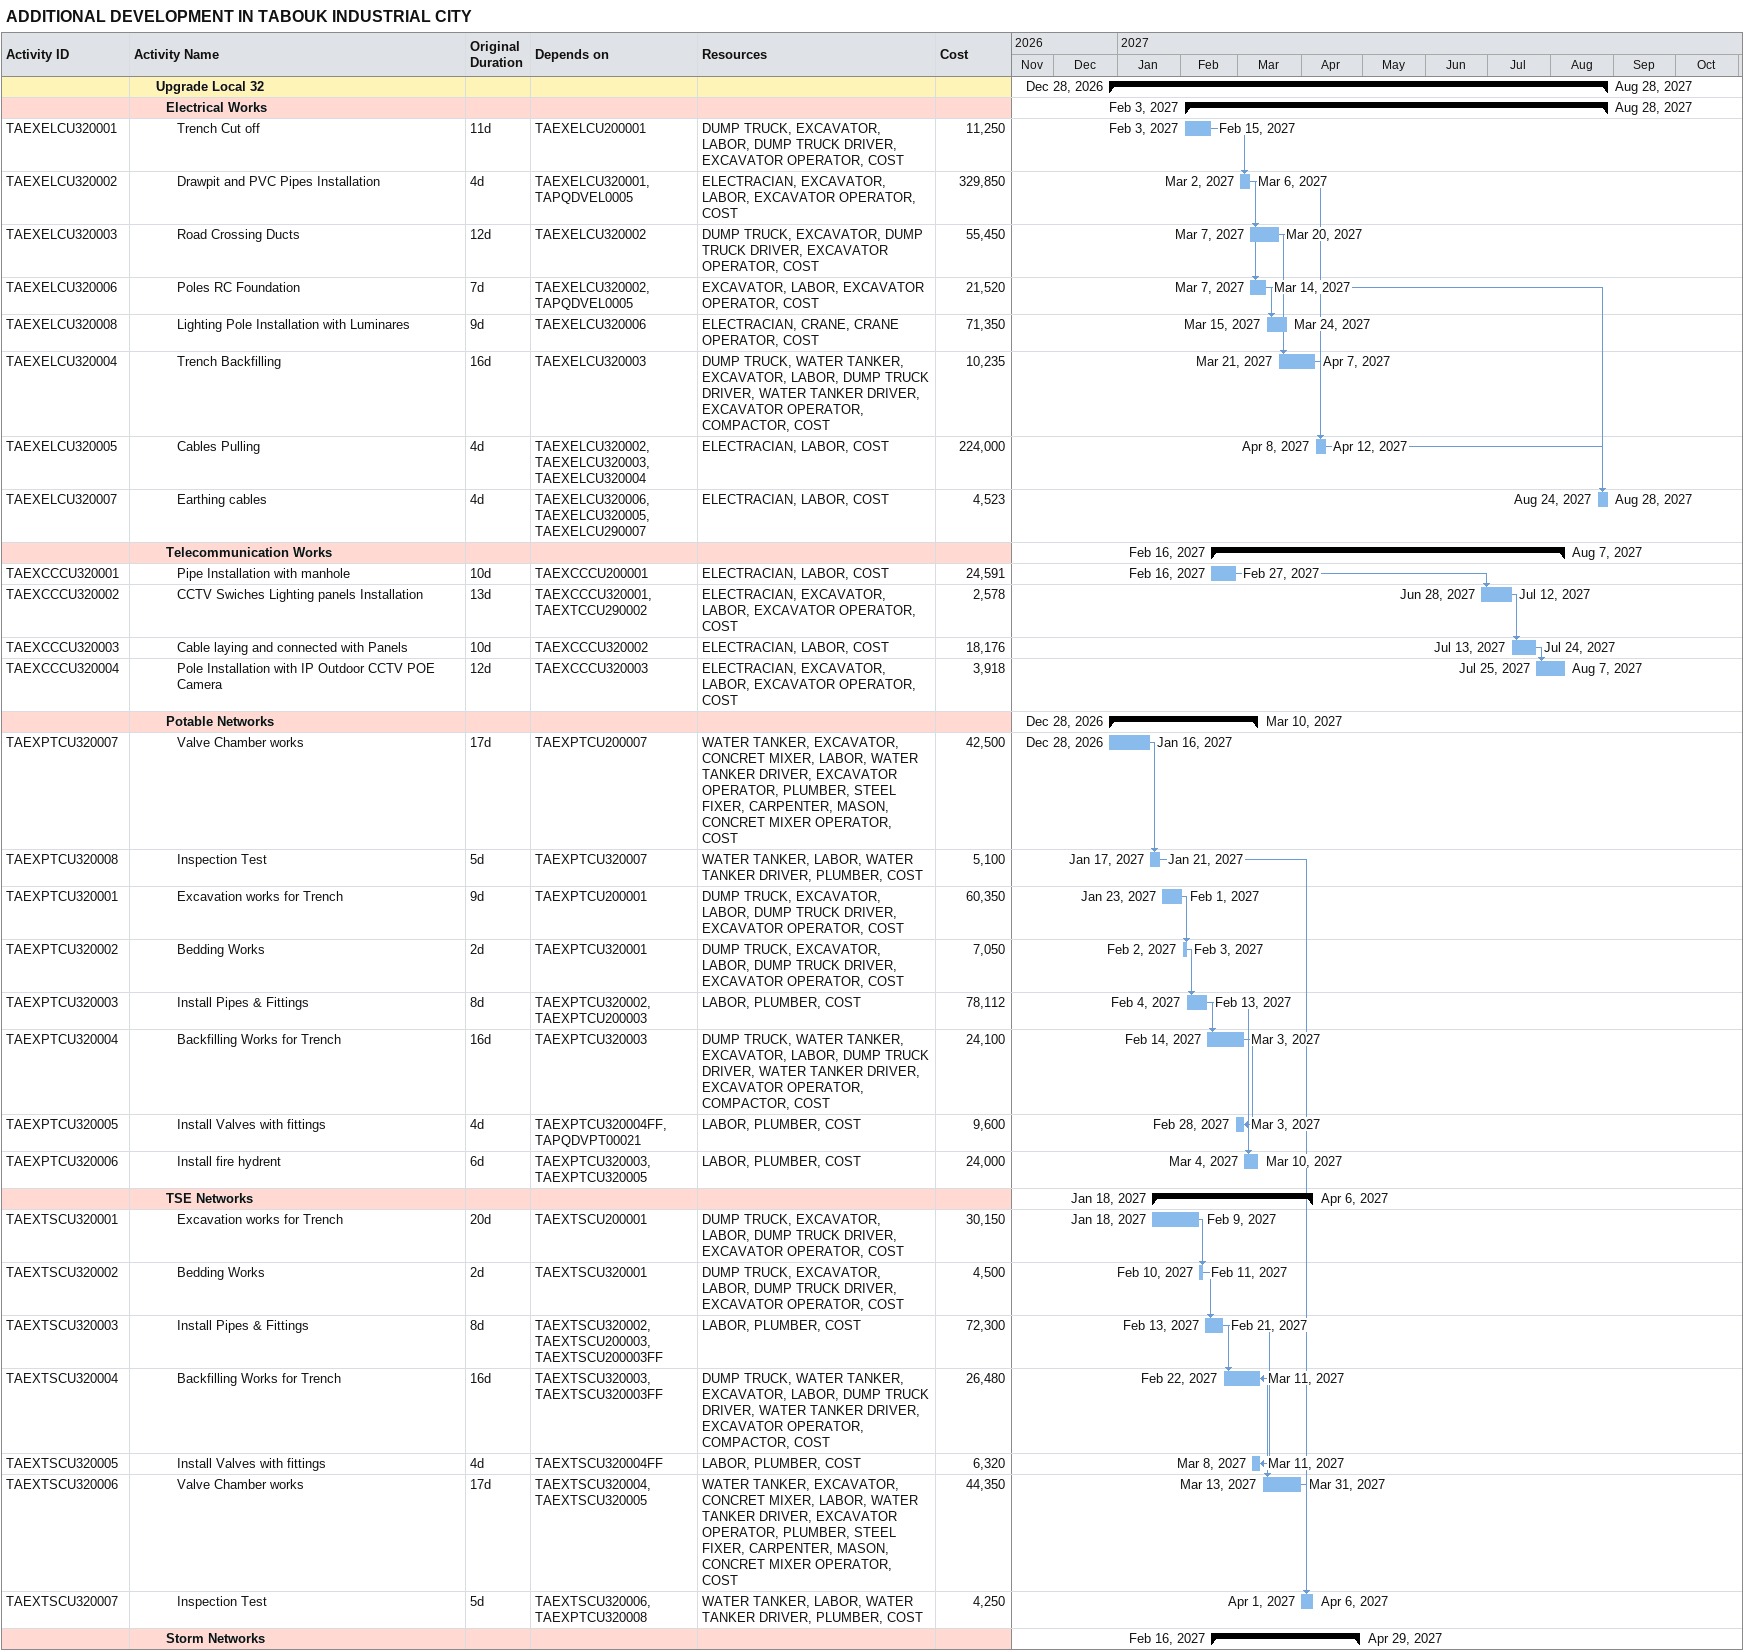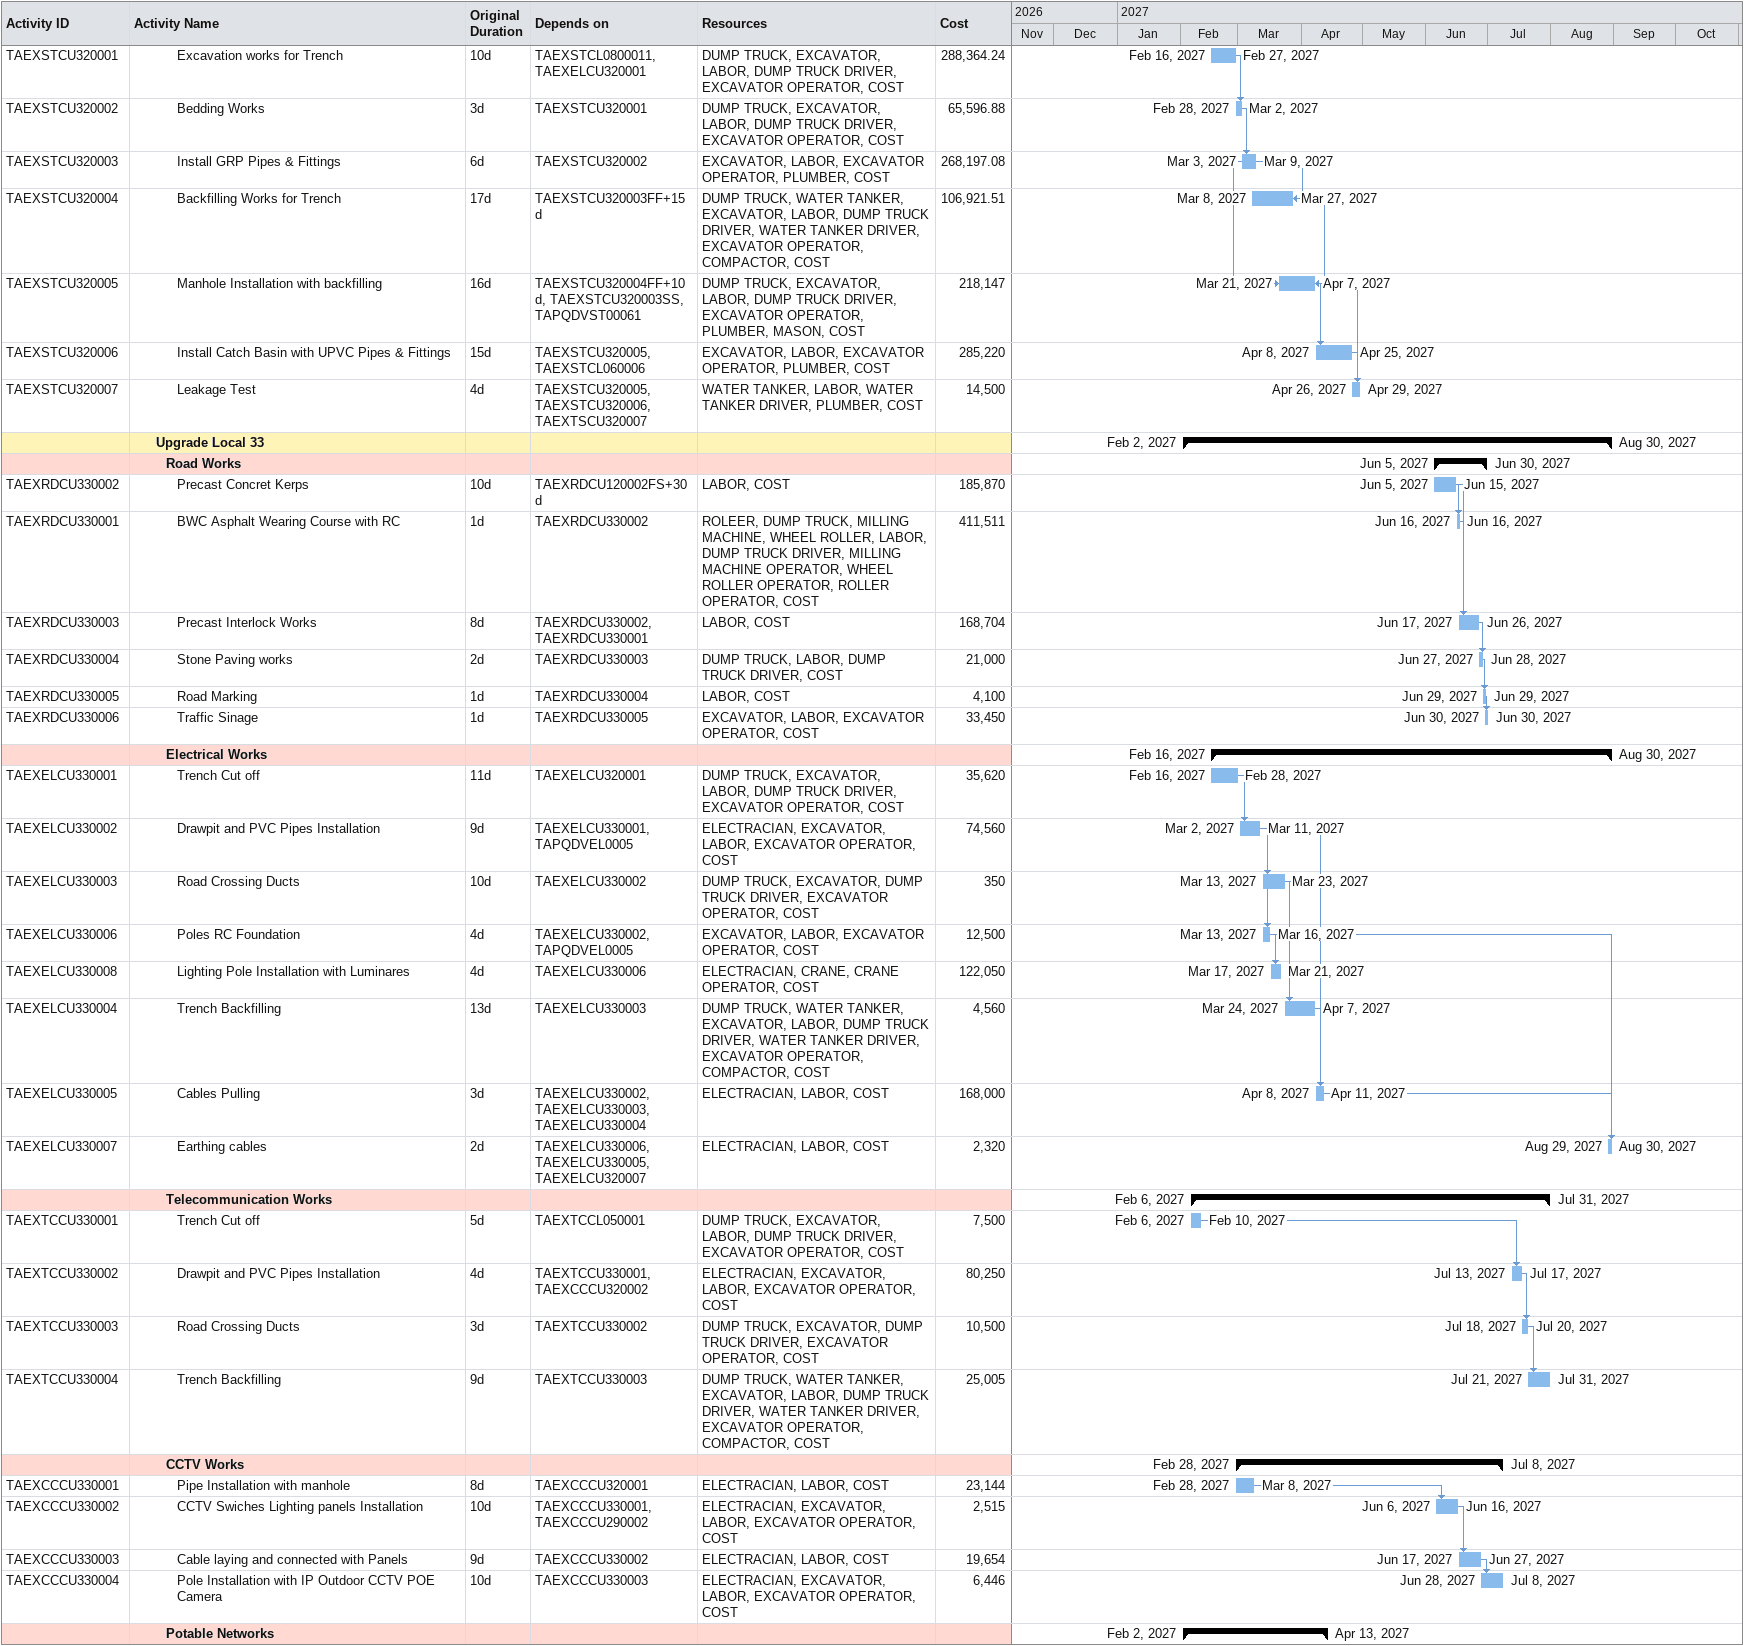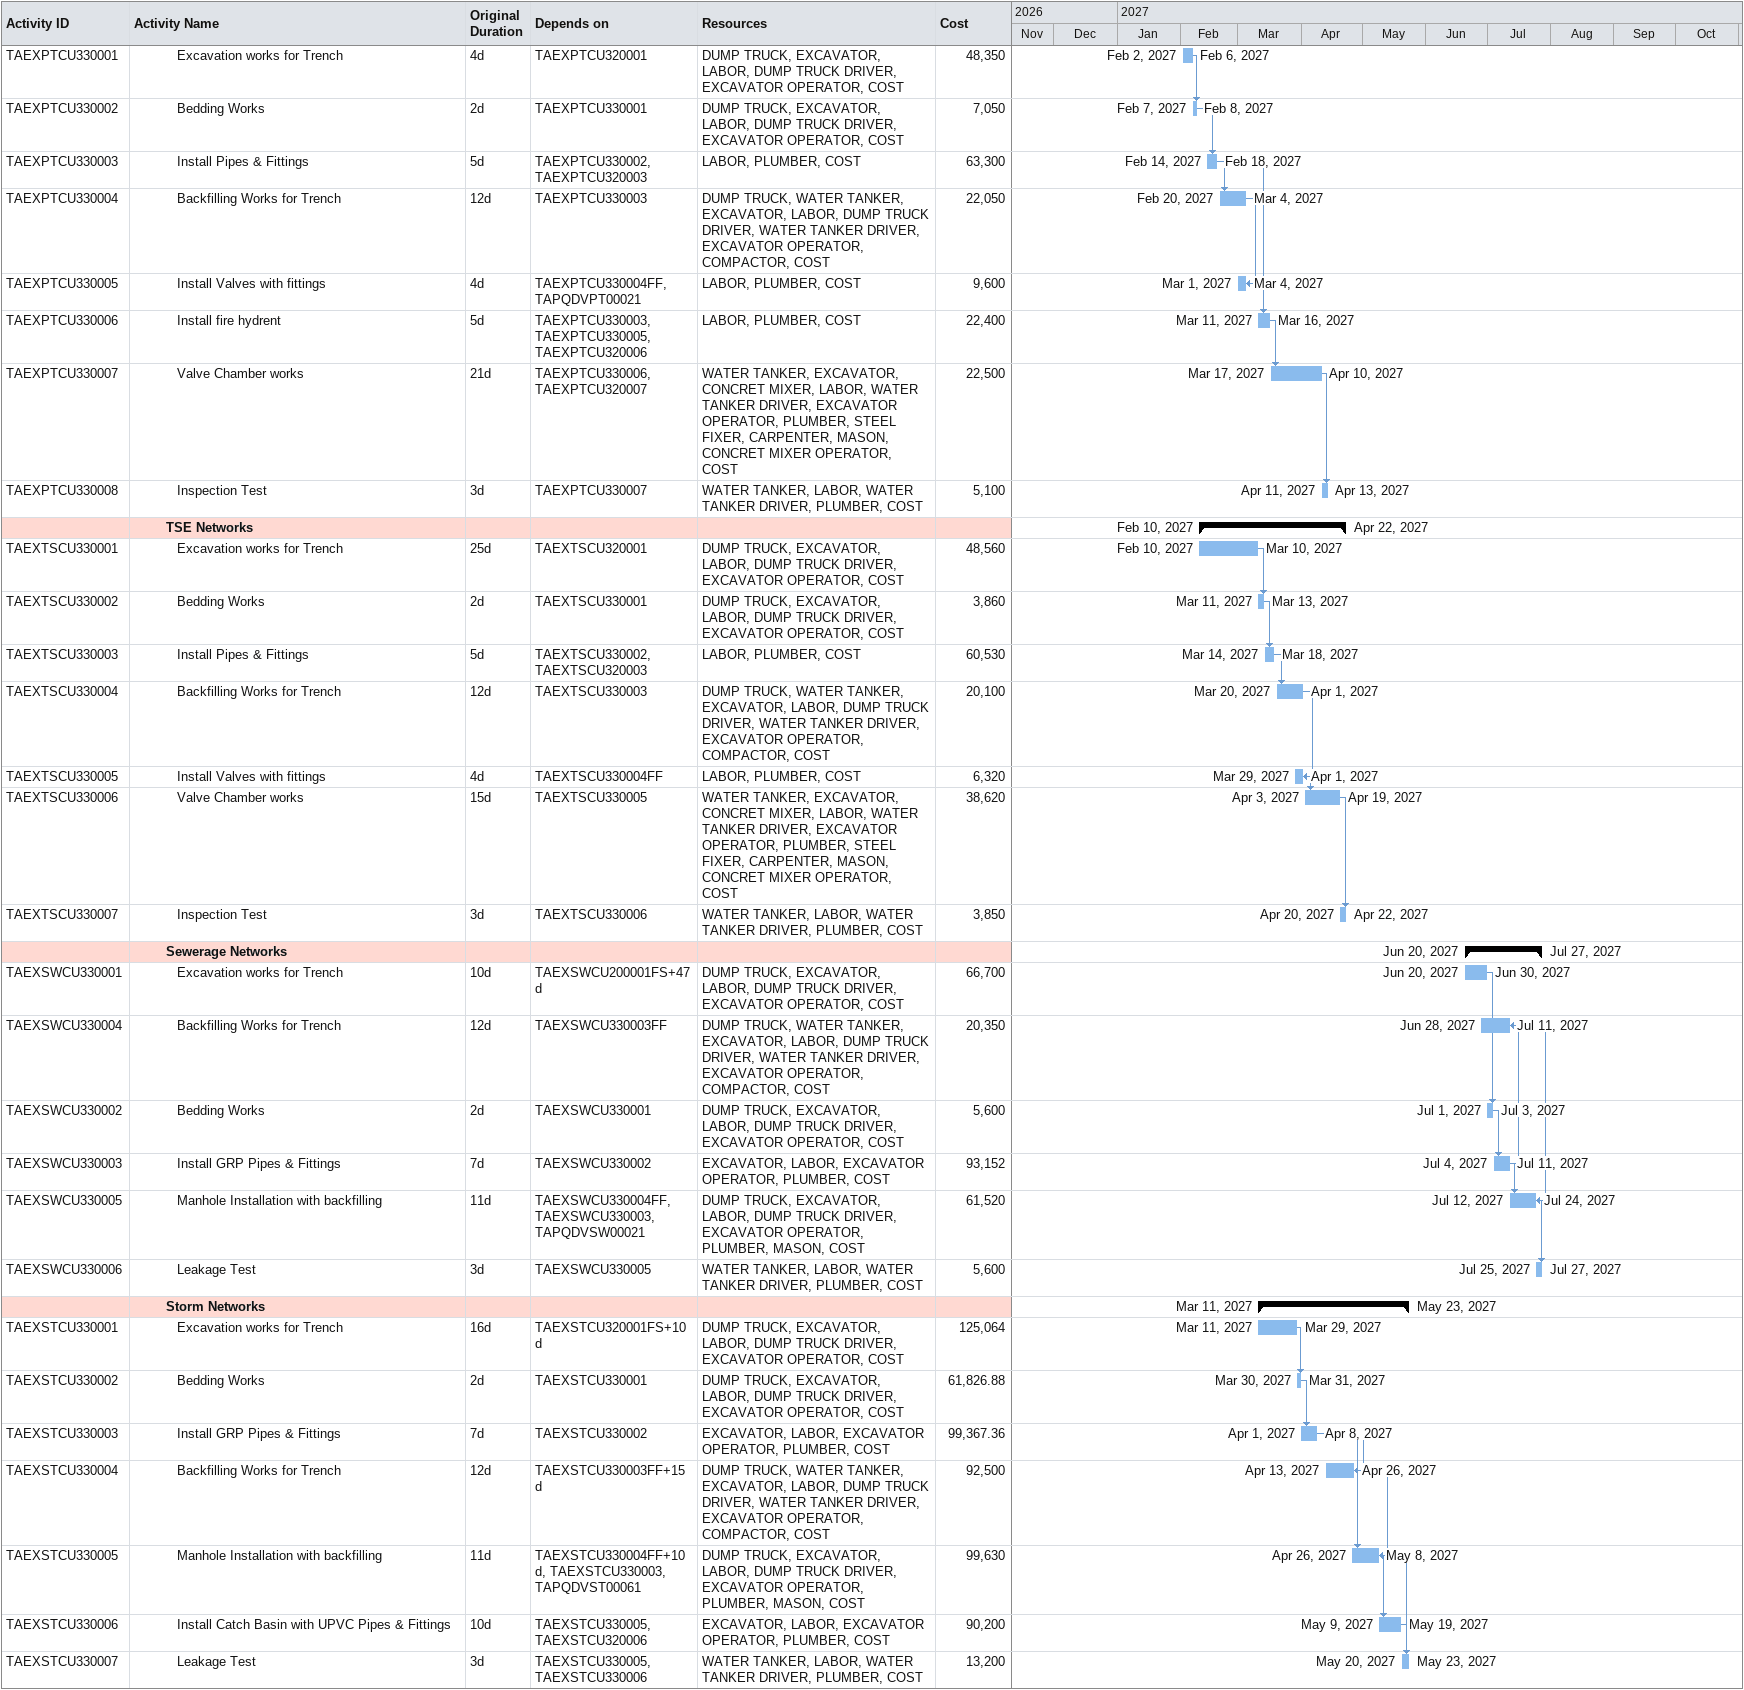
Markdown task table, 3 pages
ADDITIONAL DEVELOPMENT IN TABOUK INDUSTRIAL CITY

| ID | Level | Task | Original duration | Start | Finish | Predecessors | Resources | Cost |
|---|---|---|---|---|---|---|---|---|
|  | 3 | **Upgrade Local 32** |  | 2026-12-28 | 2027-08-28 |  |  |  |
|  | 4 | **Electrical Works** |  | 2027-02-03 | 2027-08-28 |  |  |  |
| TAEXELCU320001 | 5 | Trench Cut off | 11d | 2027-02-03 | 2027-02-15 | TAEXELCU200001 | DUMP TRUCK, EXCAVATOR, LABOR, DUMP TRUCK DRIVER, EXCAVATOR OPERATOR, COST | 11250 |
| TAEXELCU320002 | 5 | Drawpit and PVC Pipes Installation | 4d | 2027-03-02 | 2027-03-06 | TAEXELCU320001, TAPQDVEL0005 | ELECTRACIAN, EXCAVATOR, LABOR, EXCAVATOR OPERATOR, COST | 329850 |
| TAEXELCU320003 | 5 | Road Crossing Ducts | 12d | 2027-03-07 | 2027-03-20 | TAEXELCU320002 | DUMP TRUCK, EXCAVATOR, DUMP TRUCK DRIVER, EXCAVATOR OPERATOR, COST | 55450 |
| TAEXELCU320006 | 5 | Poles RC Foundation | 7d | 2027-03-07 | 2027-03-14 | TAEXELCU320002, TAPQDVEL0005 | EXCAVATOR, LABOR, EXCAVATOR OPERATOR, COST | 21520 |
| TAEXELCU320008 | 5 | Lighting Pole Installation with Luminares | 9d | 2027-03-15 | 2027-03-24 | TAEXELCU320006 | ELECTRACIAN, CRANE, CRANE OPERATOR, COST | 71350 |
| TAEXELCU320004 | 5 | Trench Backfilling | 16d | 2027-03-21 | 2027-04-07 | TAEXELCU320003 | DUMP TRUCK, WATER TANKER, EXCAVATOR, LABOR, DUMP TRUCK DRIVER, WATER TANKER DRIVER, EXCAVATOR OPERATOR, COMPACTOR, COST | 10235 |
| TAEXELCU320005 | 5 | Cables Pulling | 4d | 2027-04-08 | 2027-04-12 | TAEXELCU320002, TAEXELCU320003, TAEXELCU320004 | ELECTRACIAN, LABOR, COST | 224000 |
| TAEXELCU320007 | 5 | Earthing cables | 4d | 2027-08-24 | 2027-08-28 | TAEXELCU320006, TAEXELCU320005, TAEXELCU290007 | ELECTRACIAN, LABOR, COST | 4523 |
|  | 4 | **Telecommunication Works** |  | 2027-02-16 | 2027-08-07 |  |  |  |
| TAEXCCCU320001 | 5 | Pipe Installation with manhole | 10d | 2027-02-16 | 2027-02-27 | TAEXCCCU200001 | ELECTRACIAN, LABOR, COST | 24591 |
| TAEXCCCU320002 | 5 | CCTV Swiches Lighting panels Installation | 13d | 2027-06-28 | 2027-07-12 | TAEXCCCU320001, TAEXTCCU290002 | ELECTRACIAN, EXCAVATOR, LABOR, EXCAVATOR OPERATOR, COST | 2578 |
| TAEXCCCU320003 | 5 | Cable laying and connected with Panels | 10d | 2027-07-13 | 2027-07-24 | TAEXCCCU320002 | ELECTRACIAN, LABOR, COST | 18176 |
| TAEXCCCU320004 | 5 | Pole Installation with IP Outdoor CCTV POE Camera | 12d | 2027-07-25 | 2027-08-07 | TAEXCCCU320003 | ELECTRACIAN, EXCAVATOR, LABOR, EXCAVATOR OPERATOR, COST | 3918 |
|  | 4 | **Potable Networks** |  | 2026-12-28 | 2027-03-10 |  |  |  |
| TAEXPTCU320007 | 5 | Valve Chamber works | 17d | 2026-12-28 | 2027-01-16 | TAEXPTCU200007 | WATER TANKER, EXCAVATOR, CONCRET MIXER, LABOR, WATER TANKER DRIVER, EXCAVATOR OPERATOR, PLUMBER, STEEL FIXER, CARPENTER, MASON, CONCRET MIXER OPERATOR, COST | 42500 |
| TAEXPTCU320008 | 5 | Inspection Test | 5d | 2027-01-17 | 2027-01-21 | TAEXPTCU320007 | WATER TANKER, LABOR, WATER TANKER DRIVER, PLUMBER, COST | 5100 |
| TAEXPTCU320001 | 5 | Excavation works for Trench | 9d | 2027-01-23 | 2027-02-01 | TAEXPTCU200001 | DUMP TRUCK, EXCAVATOR, LABOR, DUMP TRUCK DRIVER, EXCAVATOR OPERATOR, COST | 60350 |
| TAEXPTCU320002 | 5 | Bedding Works | 2d | 2027-02-02 | 2027-02-03 | TAEXPTCU320001 | DUMP TRUCK, EXCAVATOR, LABOR, DUMP TRUCK DRIVER, EXCAVATOR OPERATOR, COST | 7050 |
| TAEXPTCU320003 | 5 | Install Pipes & Fittings | 8d | 2027-02-04 | 2027-02-13 | TAEXPTCU320002, TAEXPTCU200003 | LABOR, PLUMBER, COST | 78112 |
| TAEXPTCU320004 | 5 | Backfilling Works for Trench | 16d | 2027-02-14 | 2027-03-03 | TAEXPTCU320003 | DUMP TRUCK, WATER TANKER, EXCAVATOR, LABOR, DUMP TRUCK DRIVER, WATER TANKER DRIVER, EXCAVATOR OPERATOR, COMPACTOR, COST | 24100 |
| TAEXPTCU320005 | 5 | Install Valves with fittings | 4d | 2027-02-28 | 2027-03-03 | TAEXPTCU320004FF, TAPQDVPT00021 | LABOR, PLUMBER, COST | 9600 |
| TAEXPTCU320006 | 5 | Install fire hydrent | 6d | 2027-03-04 | 2027-03-10 | TAEXPTCU320003, TAEXPTCU320005 | LABOR, PLUMBER, COST | 24000 |
|  | 4 | **TSE Networks** |  | 2027-01-18 | 2027-04-06 |  |  |  |
| TAEXTSCU320001 | 5 | Excavation works for Trench | 20d | 2027-01-18 | 2027-02-09 | TAEXTSCU200001 | DUMP TRUCK, EXCAVATOR, LABOR, DUMP TRUCK DRIVER, EXCAVATOR OPERATOR, COST | 30150 |
| TAEXTSCU320002 | 5 | Bedding Works | 2d | 2027-02-10 | 2027-02-11 | TAEXTSCU320001 | DUMP TRUCK, EXCAVATOR, LABOR, DUMP TRUCK DRIVER, EXCAVATOR OPERATOR, COST | 4500 |
| TAEXTSCU320003 | 5 | Install Pipes & Fittings | 8d | 2027-02-13 | 2027-02-21 | TAEXTSCU320002, TAEXTSCU200003, TAEXTSCU200003FF | LABOR, PLUMBER, COST | 72300 |
| TAEXTSCU320004 | 5 | Backfilling Works for Trench | 16d | 2027-02-22 | 2027-03-11 | TAEXTSCU320003, TAEXTSCU320003FF | DUMP TRUCK, WATER TANKER, EXCAVATOR, LABOR, DUMP TRUCK DRIVER, WATER TANKER DRIVER, EXCAVATOR OPERATOR, COMPACTOR, COST | 26480 |
| TAEXTSCU320005 | 5 | Install Valves with fittings | 4d | 2027-03-08 | 2027-03-11 | TAEXTSCU320004FF | LABOR, PLUMBER, COST | 6320 |
| TAEXTSCU320006 | 5 | Valve Chamber works | 17d | 2027-03-13 | 2027-03-31 | TAEXTSCU320004, TAEXTSCU320005 | WATER TANKER, EXCAVATOR, CONCRET MIXER, LABOR, WATER TANKER DRIVER, EXCAVATOR OPERATOR, PLUMBER, STEEL FIXER, CARPENTER, MASON, CONCRET MIXER OPERATOR, COST | 44350 |
| TAEXTSCU320007 | 5 | Inspection Test | 5d | 2027-04-01 | 2027-04-06 | TAEXTSCU320006, TAEXPTCU320008 | WATER TANKER, LABOR, WATER TANKER DRIVER, PLUMBER, COST | 4250 |
|  | 4 | **Storm Networks** |  | 2027-02-16 | 2027-04-29 |  |  |  |
| TAEXSTCU320001 | 5 | Excavation works for Trench | 10d | 2027-02-16 | 2027-02-27 | TAEXSTCL0800011, TAEXELCU320001 | DUMP TRUCK, EXCAVATOR, LABOR, DUMP TRUCK DRIVER, EXCAVATOR OPERATOR, COST | 288364.24 |
| TAEXSTCU320002 | 5 | Bedding Works | 3d | 2027-02-28 | 2027-03-02 | TAEXSTCU320001 | DUMP TRUCK, EXCAVATOR, LABOR, DUMP TRUCK DRIVER, EXCAVATOR OPERATOR, COST | 65596.88 |
| TAEXSTCU320003 | 5 | Install GRP Pipes & Fittings | 6d | 2027-03-03 | 2027-03-09 | TAEXSTCU320002 | EXCAVATOR, LABOR, EXCAVATOR OPERATOR, PLUMBER, COST | 268197.08 |
| TAEXSTCU320004 | 5 | Backfilling Works for Trench | 17d | 2027-03-08 | 2027-03-27 | TAEXSTCU320003FF+15d | DUMP TRUCK, WATER TANKER, EXCAVATOR, LABOR, DUMP TRUCK DRIVER, WATER TANKER DRIVER, EXCAVATOR OPERATOR, COMPACTOR, COST | 106921.51 |
| TAEXSTCU320005 | 5 | Manhole Installation with backfilling | 16d | 2027-03-21 | 2027-04-07 | TAEXSTCU320004FF+10d, TAEXSTCU320003SS, TAPQDVST00061 | DUMP TRUCK, EXCAVATOR, LABOR, DUMP TRUCK DRIVER, EXCAVATOR OPERATOR, PLUMBER, MASON, COST | 218147 |
| TAEXSTCU320006 | 5 | Install Catch Basin with UPVC Pipes & Fittings | 15d | 2027-04-08 | 2027-04-25 | TAEXSTCU320005, TAEXSTCL060006 | EXCAVATOR, LABOR, EXCAVATOR OPERATOR, PLUMBER, COST | 285220 |
| TAEXSTCU320007 | 5 | Leakage Test | 4d | 2027-04-26 | 2027-04-29 | TAEXSTCU320005, TAEXSTCU320006, TAEXTSCU320007 | WATER TANKER, LABOR, WATER TANKER DRIVER, PLUMBER, COST | 14500 |
|  | 3 | **Upgrade Local 33** |  | 2027-02-02 | 2027-08-30 |  |  |  |
|  | 4 | **Road Works** |  | 2027-06-05 | 2027-06-30 |  |  |  |
| TAEXRDCU330002 | 5 | Precast Concret Kerps | 10d | 2027-06-05 | 2027-06-15 | TAEXRDCU120002FS+30d | LABOR, COST | 185870 |
| TAEXRDCU330001 | 5 | BWC Asphalt Wearing Course with RC | 1d | 2027-06-16 | 2027-06-16 | TAEXRDCU330002 | ROLEER, DUMP TRUCK, MILLING MACHINE, WHEEL ROLLER, LABOR, DUMP TRUCK DRIVER, MILLING MACHINE OPERATOR, WHEEL ROLLER OPERATOR, ROLLER OPERATOR, COST | 411511 |
| TAEXRDCU330003 | 5 | Precast Interlock Works | 8d | 2027-06-17 | 2027-06-26 | TAEXRDCU330002, TAEXRDCU330001 | LABOR, COST | 168704 |
| TAEXRDCU330004 | 5 | Stone Paving works | 2d | 2027-06-27 | 2027-06-28 | TAEXRDCU330003 | DUMP TRUCK, LABOR, DUMP TRUCK DRIVER, COST | 21000 |
| TAEXRDCU330005 | 5 | Road Marking | 1d | 2027-06-29 | 2027-06-29 | TAEXRDCU330004 | LABOR, COST | 4100 |
| TAEXRDCU330006 | 5 | Traffic Sinage | 1d | 2027-06-30 | 2027-06-30 | TAEXRDCU330005 | EXCAVATOR, LABOR, EXCAVATOR OPERATOR, COST | 33450 |
|  | 4 | **Electrical Works** |  | 2027-02-16 | 2027-08-30 |  |  |  |
| TAEXELCU330001 | 5 | Trench Cut off | 11d | 2027-02-16 | 2027-02-28 | TAEXELCU320001 | DUMP TRUCK, EXCAVATOR, LABOR, DUMP TRUCK DRIVER, EXCAVATOR OPERATOR, COST | 35620 |
| TAEXELCU330002 | 5 | Drawpit and PVC Pipes Installation | 9d | 2027-03-02 | 2027-03-11 | TAEXELCU330001, TAPQDVEL0005 | ELECTRACIAN, EXCAVATOR, LABOR, EXCAVATOR OPERATOR, COST | 74560 |
| TAEXELCU330003 | 5 | Road Crossing Ducts | 10d | 2027-03-13 | 2027-03-23 | TAEXELCU330002 | DUMP TRUCK, EXCAVATOR, DUMP TRUCK DRIVER, EXCAVATOR OPERATOR, COST | 350 |
| TAEXELCU330006 | 5 | Poles RC Foundation | 4d | 2027-03-13 | 2027-03-16 | TAEXELCU330002, TAPQDVEL0005 | EXCAVATOR, LABOR, EXCAVATOR OPERATOR, COST | 12500 |
| TAEXELCU330008 | 5 | Lighting Pole Installation with Luminares | 4d | 2027-03-17 | 2027-03-21 | TAEXELCU330006 | ELECTRACIAN, CRANE, CRANE OPERATOR, COST | 122050 |
| TAEXELCU330004 | 5 | Trench Backfilling | 13d | 2027-03-24 | 2027-04-07 | TAEXELCU330003 | DUMP TRUCK, WATER TANKER, EXCAVATOR, LABOR, DUMP TRUCK DRIVER, WATER TANKER DRIVER, EXCAVATOR OPERATOR, COMPACTOR, COST | 4560 |
| TAEXELCU330005 | 5 | Cables Pulling | 3d | 2027-04-08 | 2027-04-11 | TAEXELCU330002, TAEXELCU330003, TAEXELCU330004 | ELECTRACIAN, LABOR, COST | 168000 |
| TAEXELCU330007 | 5 | Earthing cables | 2d | 2027-08-29 | 2027-08-30 | TAEXELCU330006, TAEXELCU330005, TAEXELCU320007 | ELECTRACIAN, LABOR, COST | 2320 |
|  | 4 | **Telecommunication Works** |  | 2027-02-06 | 2027-07-31 |  |  |  |
| TAEXTCCU330001 | 5 | Trench Cut off | 5d | 2027-02-06 | 2027-02-10 | TAEXTCCL050001 | DUMP TRUCK, EXCAVATOR, LABOR, DUMP TRUCK DRIVER, EXCAVATOR OPERATOR, COST | 7500 |
| TAEXTCCU330002 | 5 | Drawpit and PVC Pipes Installation | 4d | 2027-07-13 | 2027-07-17 | TAEXTCCU330001, TAEXCCCU320002 | ELECTRACIAN, EXCAVATOR, LABOR, EXCAVATOR OPERATOR, COST | 80250 |
| TAEXTCCU330003 | 5 | Road Crossing Ducts | 3d | 2027-07-18 | 2027-07-20 | TAEXTCCU330002 | DUMP TRUCK, EXCAVATOR, DUMP TRUCK DRIVER, EXCAVATOR OPERATOR, COST | 10500 |
| TAEXTCCU330004 | 5 | Trench Backfilling | 9d | 2027-07-21 | 2027-07-31 | TAEXTCCU330003 | DUMP TRUCK, WATER TANKER, EXCAVATOR, LABOR, DUMP TRUCK DRIVER, WATER TANKER DRIVER, EXCAVATOR OPERATOR, COMPACTOR, COST | 25005 |
|  | 4 | **CCTV Works** |  | 2027-02-28 | 2027-07-08 |  |  |  |
| TAEXCCCU330001 | 5 | Pipe Installation with manhole | 8d | 2027-02-28 | 2027-03-08 | TAEXCCCU320001 | ELECTRACIAN, LABOR, COST | 23144 |
| TAEXCCCU330002 | 5 | CCTV Swiches Lighting panels Installation | 10d | 2027-06-06 | 2027-06-16 | TAEXCCCU330001, TAEXCCCU290002 | ELECTRACIAN, EXCAVATOR, LABOR, EXCAVATOR OPERATOR, COST | 2515 |
| TAEXCCCU330003 | 5 | Cable laying and connected with Panels | 9d | 2027-06-17 | 2027-06-27 | TAEXCCCU330002 | ELECTRACIAN, LABOR, COST | 19654 |
| TAEXCCCU330004 | 5 | Pole Installation with IP Outdoor CCTV POE Camera | 10d | 2027-06-28 | 2027-07-08 | TAEXCCCU330003 | ELECTRACIAN, EXCAVATOR, LABOR, EXCAVATOR OPERATOR, COST | 6446 |
|  | 4 | **Potable Networks** |  | 2027-02-02 | 2027-04-13 |  |  |  |
| TAEXPTCU330001 | 5 | Excavation works for Trench | 4d | 2027-02-02 | 2027-02-06 | TAEXPTCU320001 | DUMP TRUCK, EXCAVATOR, LABOR, DUMP TRUCK DRIVER, EXCAVATOR OPERATOR, COST | 48350 |
| TAEXPTCU330002 | 5 | Bedding Works | 2d | 2027-02-07 | 2027-02-08 | TAEXPTCU330001 | DUMP TRUCK, EXCAVATOR, LABOR, DUMP TRUCK DRIVER, EXCAVATOR OPERATOR, COST | 7050 |
| TAEXPTCU330003 | 5 | Install Pipes & Fittings | 5d | 2027-02-14 | 2027-02-18 | TAEXPTCU330002, TAEXPTCU320003 | LABOR, PLUMBER, COST | 63300 |
| TAEXPTCU330004 | 5 | Backfilling Works for Trench | 12d | 2027-02-20 | 2027-03-04 | TAEXPTCU330003 | DUMP TRUCK, WATER TANKER, EXCAVATOR, LABOR, DUMP TRUCK DRIVER, WATER TANKER DRIVER, EXCAVATOR OPERATOR, COMPACTOR, COST | 22050 |
| TAEXPTCU330005 | 5 | Install Valves with fittings | 4d | 2027-03-01 | 2027-03-04 | TAEXPTCU330004FF, TAPQDVPT00021 | LABOR, PLUMBER, COST | 9600 |
| TAEXPTCU330006 | 5 | Install fire hydrent | 5d | 2027-03-11 | 2027-03-16 | TAEXPTCU330003, TAEXPTCU330005, TAEXPTCU320006 | LABOR, PLUMBER, COST | 22400 |
| TAEXPTCU330007 | 5 | Valve Chamber works | 21d | 2027-03-17 | 2027-04-10 | TAEXPTCU330006, TAEXPTCU320007 | WATER TANKER, EXCAVATOR, CONCRET MIXER, LABOR, WATER TANKER DRIVER, EXCAVATOR OPERATOR, PLUMBER, STEEL FIXER, CARPENTER, MASON, CONCRET MIXER OPERATOR, COST | 22500 |
| TAEXPTCU330008 | 5 | Inspection Test | 3d | 2027-04-11 | 2027-04-13 | TAEXPTCU330007 | WATER TANKER, LABOR, WATER TANKER DRIVER, PLUMBER, COST | 5100 |
|  | 4 | **TSE Networks** |  | 2027-02-10 | 2027-04-22 |  |  |  |
| TAEXTSCU330001 | 5 | Excavation works for Trench | 25d | 2027-02-10 | 2027-03-10 | TAEXTSCU320001 | DUMP TRUCK, EXCAVATOR, LABOR, DUMP TRUCK DRIVER, EXCAVATOR OPERATOR, COST | 48560 |
| TAEXTSCU330002 | 5 | Bedding Works | 2d | 2027-03-11 | 2027-03-13 | TAEXTSCU330001 | DUMP TRUCK, EXCAVATOR, LABOR, DUMP TRUCK DRIVER, EXCAVATOR OPERATOR, COST | 3860 |
| TAEXTSCU330003 | 5 | Install Pipes & Fittings | 5d | 2027-03-14 | 2027-03-18 | TAEXTSCU330002, TAEXTSCU320003 | LABOR, PLUMBER, COST | 60530 |
| TAEXTSCU330004 | 5 | Backfilling Works for Trench | 12d | 2027-03-20 | 2027-04-01 | TAEXTSCU330003 | DUMP TRUCK, WATER TANKER, EXCAVATOR, LABOR, DUMP TRUCK DRIVER, WATER TANKER DRIVER, EXCAVATOR OPERATOR, COMPACTOR, COST | 20100 |
| TAEXTSCU330005 | 5 | Install Valves with fittings | 4d | 2027-03-29 | 2027-04-01 | TAEXTSCU330004FF | LABOR, PLUMBER, COST | 6320 |
| TAEXTSCU330006 | 5 | Valve Chamber works | 15d | 2027-04-03 | 2027-04-19 | TAEXTSCU330005 | WATER TANKER, EXCAVATOR, CONCRET MIXER, LABOR, WATER TANKER DRIVER, EXCAVATOR OPERATOR, PLUMBER, STEEL FIXER, CARPENTER, MASON, CONCRET MIXER OPERATOR, COST | 38620 |
| TAEXTSCU330007 | 5 | Inspection Test | 3d | 2027-04-20 | 2027-04-22 | TAEXTSCU330006 | WATER TANKER, LABOR, WATER TANKER DRIVER, PLUMBER, COST | 3850 |
|  | 4 | **Sewerage Networks** |  | 2027-06-20 | 2027-07-27 |  |  |  |
| TAEXSWCU330001 | 5 | Excavation works for Trench | 10d | 2027-06-20 | 2027-06-30 | TAEXSWCU200001FS+47d | DUMP TRUCK, EXCAVATOR, LABOR, DUMP TRUCK DRIVER, EXCAVATOR OPERATOR, COST | 66700 |
| TAEXSWCU330004 | 5 | Backfilling Works for Trench | 12d | 2027-06-28 | 2027-07-11 | TAEXSWCU330003FF | DUMP TRUCK, WATER TANKER, EXCAVATOR, LABOR, DUMP TRUCK DRIVER, WATER TANKER DRIVER, EXCAVATOR OPERATOR, COMPACTOR, COST | 20350 |
| TAEXSWCU330002 | 5 | Bedding Works | 2d | 2027-07-01 | 2027-07-03 | TAEXSWCU330001 | DUMP TRUCK, EXCAVATOR, LABOR, DUMP TRUCK DRIVER, EXCAVATOR OPERATOR, COST | 5600 |
| TAEXSWCU330003 | 5 | Install GRP Pipes & Fittings | 7d | 2027-07-04 | 2027-07-11 | TAEXSWCU330002 | EXCAVATOR, LABOR, EXCAVATOR OPERATOR, PLUMBER, COST | 93152 |
| TAEXSWCU330005 | 5 | Manhole Installation with backfilling | 11d | 2027-07-12 | 2027-07-24 | TAEXSWCU330004FF, TAEXSWCU330003, TAPQDVSW00021 | DUMP TRUCK, EXCAVATOR, LABOR, DUMP TRUCK DRIVER, EXCAVATOR OPERATOR, PLUMBER, MASON, COST | 61520 |
| TAEXSWCU330006 | 5 | Leakage Test | 3d | 2027-07-25 | 2027-07-27 | TAEXSWCU330005 | WATER TANKER, LABOR, WATER TANKER DRIVER, PLUMBER, COST | 5600 |
|  | 4 | **Storm Networks** |  | 2027-03-11 | 2027-05-23 |  |  |  |
| TAEXSTCU330001 | 5 | Excavation works for Trench | 16d | 2027-03-11 | 2027-03-29 | TAEXSTCU320001FS+10d | DUMP TRUCK, EXCAVATOR, LABOR, DUMP TRUCK DRIVER, EXCAVATOR OPERATOR, COST | 125064 |
| TAEXSTCU330002 | 5 | Bedding Works | 2d | 2027-03-30 | 2027-03-31 | TAEXSTCU330001 | DUMP TRUCK, EXCAVATOR, LABOR, DUMP TRUCK DRIVER, EXCAVATOR OPERATOR, COST | 61826.88 |
| TAEXSTCU330003 | 5 | Install GRP Pipes & Fittings | 7d | 2027-04-01 | 2027-04-08 | TAEXSTCU330002 | EXCAVATOR, LABOR, EXCAVATOR OPERATOR, PLUMBER, COST | 99367.36 |
| TAEXSTCU330004 | 5 | Backfilling Works for Trench | 12d | 2027-04-13 | 2027-04-26 | TAEXSTCU330003FF+15d | DUMP TRUCK, WATER TANKER, EXCAVATOR, LABOR, DUMP TRUCK DRIVER, WATER TANKER DRIVER, EXCAVATOR OPERATOR, COMPACTOR, COST | 92500 |
| TAEXSTCU330005 | 5 | Manhole Installation with backfilling | 11d | 2027-04-26 | 2027-05-08 | TAEXSTCU330004FF+10d, TAEXSTCU330003, TAPQDVST00061 | DUMP TRUCK, EXCAVATOR, LABOR, DUMP TRUCK DRIVER, EXCAVATOR OPERATOR, PLUMBER, MASON, COST | 99630 |
| TAEXSTCU330006 | 5 | Install Catch Basin with UPVC Pipes & Fittings | 10d | 2027-05-09 | 2027-05-19 | TAEXSTCU330005, TAEXSTCU320006 | EXCAVATOR, LABOR, EXCAVATOR OPERATOR, PLUMBER, COST | 90200 |
| TAEXSTCU330007 | 5 | Leakage Test | 3d | 2027-05-20 | 2027-05-23 | TAEXSTCU330005, TAEXSTCU330006 | WATER TANKER, LABOR, WATER TANKER DRIVER, PLUMBER, COST | 13200 |
